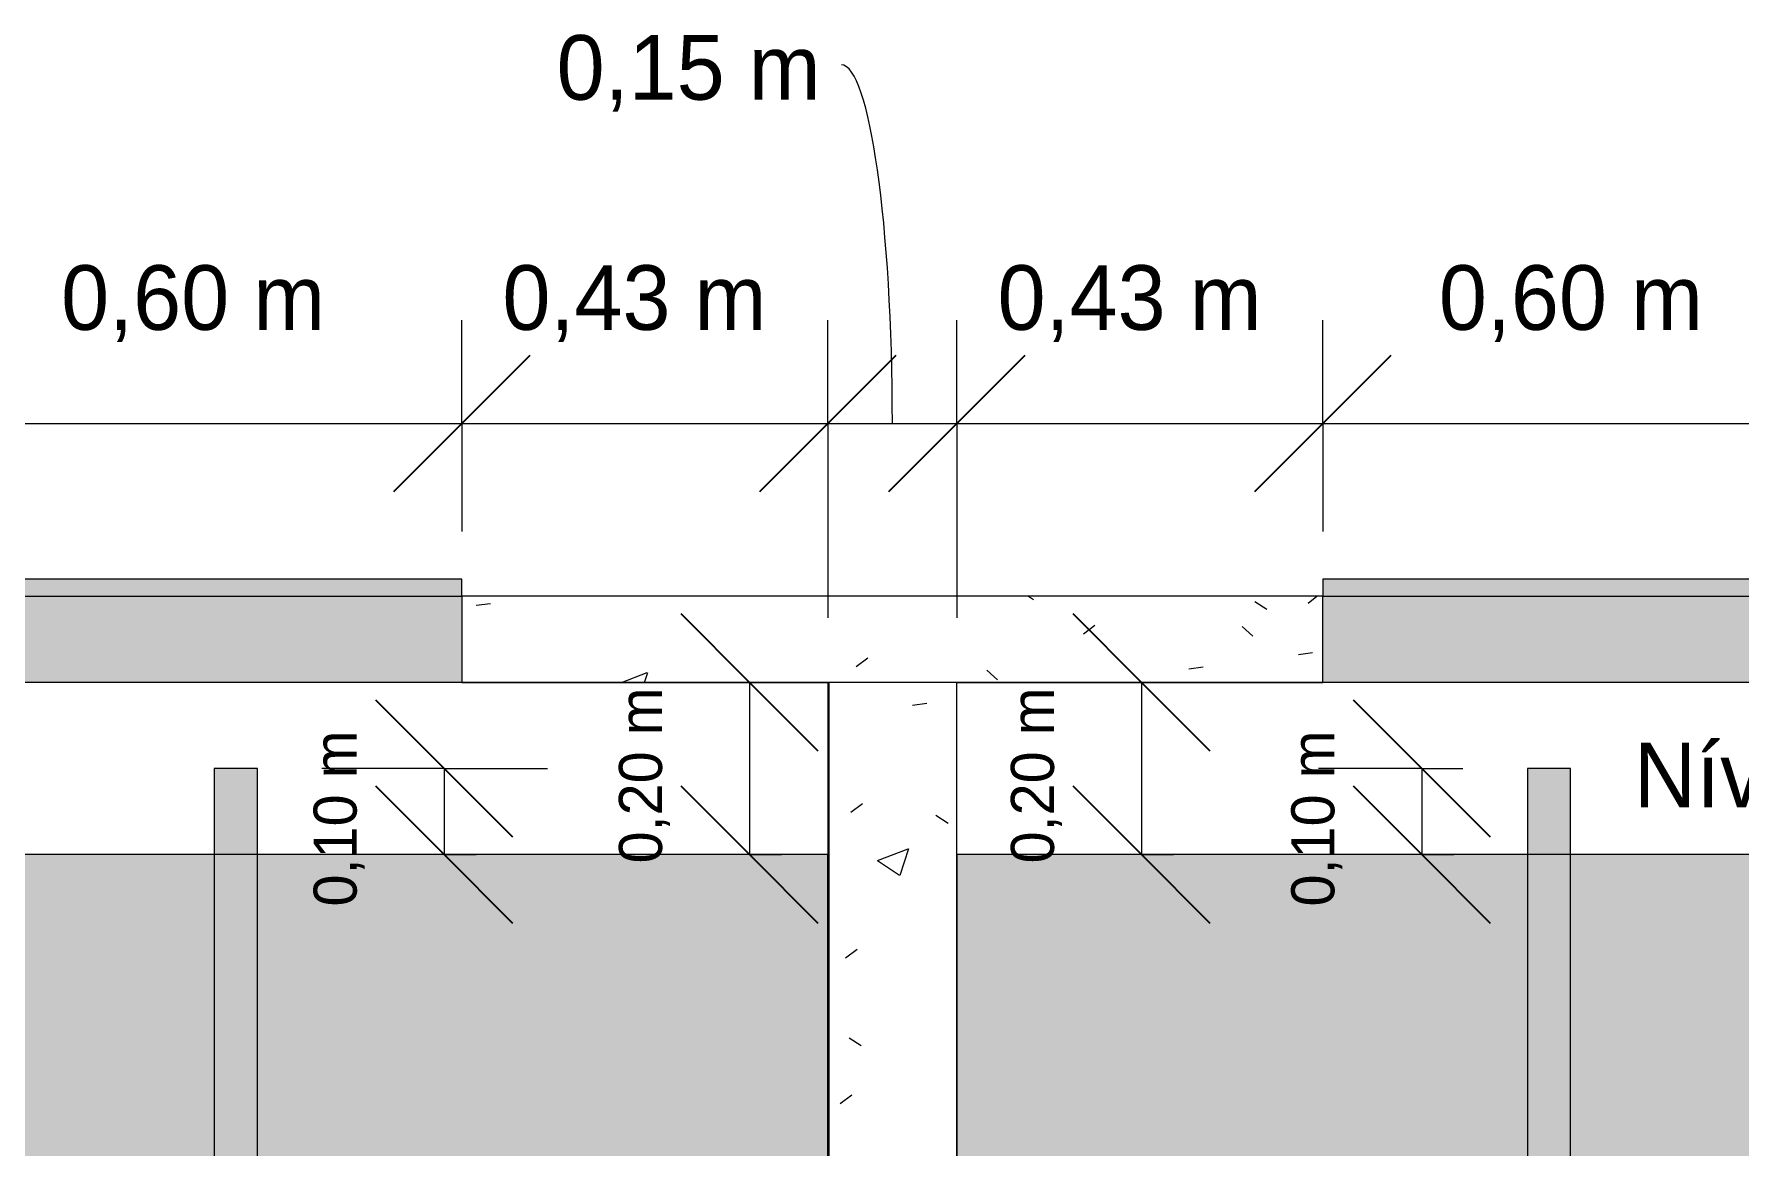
# Model space of a CAD drawing. Header units: metres. Extents: x 147 to 427, y -16 to 162.
# Drawn here: x 194.306 to 196.287, y 5.961 to 7.253 of the extents above; entities that cross this region are included whole.
import ezdxf

# ---------------------------------------------------------------- set-up
doc = ezdxf.new("R2010")
doc.units = ezdxf.units.M
for name, color, linetype, lineweight in [('A-ANNO-DIMS', 7, 'Continuous', 5), ('A-ANNO-DIMS-50', 7, 'Continuous', 5), ('A-DETL', 7, 'Continuous', 5), ('A-DETL-GENF', 7, 'Continuous', 5), ('A-WALL', 7, 'Continuous', 9), ('G-ANNO-TEXT', 7, 'Continuous', 5), ('P-PIPE', 7, 'Continuous', 5)]:
    doc.layers.add(name, color=color, linetype=linetype, lineweight=lineweight)
doc.layers.add('A-FLOR', color=7, linetype='Continuous', lineweight=9, true_color=0x007f00)
doc.styles.add('Century Gothic', font='GOTHIC.TTF', dxfattribs={"height": 0.05})
doc.styles.add('Century Gothic_1', font='GOTHIC.TTF', dxfattribs={"height": 0.075})
doc.dimstyles.new('Setores_1_5', dxfattribs={"dimscale": 0.3048, "dimtxt": 0.078313, "dimasz": 0.520833, "dimexe": 0.393701, "dimexo": 0.246063, "dimgap": 0.287073, "dimtad": 1, "dimrnd": 0.01, "dimzin": 0, "dimdsep": 46, "dimtxsty": 'Century Gothic_1', "dimblk1": 'OBLIQUE', "dimblk2": 'OBLIQUE', "dimsah": 1, "dimcen": 0.09, "dimazin": 0, "dimtfac": 1, "dimtdec": 4, "dimtix": 1, "dimtmove": 0, "dimatfit": 3, "dimfxl": 1, "dimtvp": 1, "dimtolj": 1, "dimtzin": 0, "dimarcsym": 2})
doc.dimstyles.new('Setores_1_5_1', dxfattribs={"dimscale": 0.3048, "dimtxt": 0.078313, "dimasz": 0.520833, "dimexe": 0.393701, "dimexo": 0.246063, "dimgap": 0.287073, "dimtad": 1, "dimrnd": 0.01, "dimzin": 0, "dimdsep": 46, "dimtxsty": 'Century Gothic_1', "dimblk1": 'OBLIQUE', "dimblk2": 'OBLIQUE', "dimsah": 1, "dimcen": 0.09, "dimazin": 0, "dimtfac": 1, "dimtdec": 4, "dimtix": 1, "dimtmove": 1, "dimatfit": 3, "dimfxl": 1, "dimtvp": 1, "dimtolj": 1, "dimtzin": 0, "dimarcsym": 2})
doc.dimstyles.new('Setores_1_mm', dxfattribs={"dimscale": 0.3048, "dimtxt": 0.052208, "dimasz": 0.520833, "dimexe": 0.393701, "dimexo": 0.246063, "dimgap": 0.287073, "dimtad": 1, "dimrnd": 0.01, "dimzin": 0, "dimdsep": 46, "dimtxsty": 'Century Gothic', "dimblk1": 'OBLIQUE', "dimblk2": 'OBLIQUE', "dimsah": 1, "dimcen": 0.09, "dimazin": 0, "dimtfac": 1, "dimtdec": 4, "dimtix": 1, "dimtmove": 0, "dimatfit": 3, "dimfxl": 1, "dimtvp": 1, "dimtolj": 1, "dimtzin": 0, "dimarcsym": 2})
pattern_1 = [(50, (196.4369, 3.147), (0.364365, -0.031877), [0.0381, -0.4191]), (355, (196.4369, 3.147), (-0.070485, 0.382117), [0.03048, -0.33528]), (100.451, (196.4669, 3.145), (0.293886, 0.35023), [0.03238, -0.35618]), (46.184, (196.4369, 3.249), (0.54216, -0.084084), [0.05715, -0.62865]), (96.636, (196.4819, 3.242), (0.474805, 0.494854), [0.04857, -0.53427]), (351.184, (196.4369, 3.249), (0.47481, 0.494846), [0.04572, -0.50292]), (21, (196.4869, 3.224), (0.303226, -0.204528), [0.0381, -0.4191]), (326, (196.4869, 3.224), (0.123607, 0.36838), [0.03048, -0.33528]), (71.451, (196.5129, 3.207), (0.426833, 0.16384), [0.03238, -0.35618]), (37.5, (196.43691, 3.147), (0.0061807, 0.1691082), [0.01676, -0.31445, 0.01676, -0.3236, -0.33655]), (37.5, (196.43691, 3.147), (0.0061807, 0.1691082), [-0.67158, 0.01676, -0.31979]), (7.5, (196.4369, 3.147), (0.1336414, 0.200358), [0.01676, -0.17729, 0.01676, -0.30683, -0.12827]), (7.5, (196.4369, 3.147), (0.1336414, 0.200358), [-0.51765, 0.01676, -0.11151]), (327.5, (196.32291, 3.147), (0.2711816, -0.0114606), [0.01676, -0.11024, 0.01676, -0.37948, -0.52578]), (327.5, (196.32291, 3.147), (0.2711816, -0.0114606), [-0.52324, 0.01676, -0.50902]), (317.5, (196.2729, 3.147), (0.296258, 0.050851), [0.01676, -0.14834, 0.01676, -0.24638, -0.37338]), (317.5, (196.2729, 3.147), (0.296258, 0.050851), [-0.42824, 0.01676, -0.35662])]

# ---------------------------------------------------------------- blocks, each defined once
blk = doc.blocks.new('DIMBLOCK91-EE')
at = {"layer": 'A-ANNO-DIMS-50'}
for p, q in [((194.203, 6.8007), (194.203, 6.9207)), ((194.803, 6.8007), (194.803, 6.9207)), ((194.203, 6.8007), (194.803, 6.8007)), ((194.203, 6.8007), (194.203, 6.675)), ((194.803, 6.8007), (194.803, 6.675))]:
    blk.add_line(p, q, dxfattribs=at)
at = {"layer": 'A-ANNO-DIMS-50', "lineweight": 25}
for p, q in [((194.203, 6.8007), (194.2823, 6.8801)), ((194.803, 6.8007), (194.8823, 6.8801)), ((194.203, 6.8007), (194.1236, 6.7213)), ((194.803, 6.8007), (194.7236, 6.7213))]:
    blk.add_line(p, q, dxfattribs=at)
at = {"layer": 'A-ANNO-DIMS-50', "color": 0, "insert": (194.3376, 6.9843), "char_height": 0.075, "width": 0.396784, "attachment_point": 1, "line_spacing_factor": 0.984502, "style": 'Century Gothic_1'}
blk.add_mtext('0,60 m', dxfattribs=at)
blk = doc.blocks.new('_Oblique')
at = {"color": 0, "linetype": 'ByBlock', "lineweight": -2}
blk.add_line((-0.5, -0.5), (0.5, 0.5), dxfattribs=at)
blk = doc.blocks.new('DIMBLOCK92-EE')
at = {"layer": 'A-ANNO-DIMS-50'}
for p, q in [((194.803, 6.8007), (194.803, 6.9207)), ((195.228, 6.8007), (195.228, 6.9207)), ((194.803, 6.8007), (195.228, 6.8007)), ((194.803, 6.8007), (194.803, 6.675)), ((195.228, 6.8007), (195.228, 6.575))]:
    blk.add_line(p, q, dxfattribs=at)
at = {"layer": 'A-ANNO-DIMS-50', "lineweight": 25}
for p, q in [((194.803, 6.8007), (194.8823, 6.8801)), ((195.228, 6.8007), (195.3073, 6.8801)), ((194.803, 6.8007), (194.7236, 6.7213)), ((195.228, 6.8007), (195.1486, 6.7213))]:
    blk.add_line(p, q, dxfattribs=at)
at = {"layer": 'A-ANNO-DIMS-50', "color": 0, "insert": (194.8501, 6.9843), "char_height": 0.075, "width": 0.396784, "attachment_point": 1, "line_spacing_factor": 0.984502, "style": 'Century Gothic_1'}
blk.add_mtext('0,43 m', dxfattribs=at)
blk = doc.blocks.new('DIMBLOCK93-EE')
at = {"layer": 'A-ANNO-DIMS-50'}
for p, q in [((195.228, 6.8007), (195.228, 6.9207)), ((195.378, 6.8007), (195.378, 6.9207)), ((195.228, 6.8007), (195.378, 6.8007)), ((195.228, 6.8007), (195.228, 6.575)), ((195.378, 6.8007), (195.378, 6.575))]:
    blk.add_line(p, q, dxfattribs=at)
at = {"layer": 'A-ANNO-DIMS-50', "lineweight": 25}
for p, q in [((195.228, 6.8007), (195.3073, 6.8801)), ((195.378, 6.8007), (195.4573, 6.8801)), ((195.228, 6.8007), (195.1486, 6.7213)), ((195.378, 6.8007), (195.2986, 6.7213))]:
    blk.add_line(p, q, dxfattribs=at)
at = {"layer": 'A-ANNO-DIMS-50'}
blk.add_ellipse((195.2437, 6.8007), major_axis=(0, 0.4163), ratio=0.142353, start_param=4.712389, end_param=6.283185, dxfattribs=at)
at = {"layer": 'A-ANNO-DIMS-50', "color": 0, "insert": (194.913, 7.2515), "char_height": 0.075, "width": 0.396784, "attachment_point": 1, "line_spacing_factor": 0.984502, "style": 'Century Gothic_1'}
blk.add_mtext('0,15 m', dxfattribs=at)
blk = doc.blocks.new('DIMBLOCK94-EE')
at = {"layer": 'A-ANNO-DIMS-50'}
for p, q in [((195.378, 6.8007), (195.378, 6.9207)), ((195.803, 6.8007), (195.803, 6.9207)), ((195.378, 6.8007), (195.803, 6.8007)), ((195.378, 6.8007), (195.378, 6.575)), ((195.803, 6.8007), (195.803, 6.675))]:
    blk.add_line(p, q, dxfattribs=at)
at = {"layer": 'A-ANNO-DIMS-50', "lineweight": 25}
for p, q in [((195.378, 6.8007), (195.4573, 6.8801)), ((195.803, 6.8007), (195.8823, 6.8801)), ((195.378, 6.8007), (195.2986, 6.7213)), ((195.803, 6.8007), (195.7236, 6.7213))]:
    blk.add_line(p, q, dxfattribs=at)
at = {"layer": 'A-ANNO-DIMS-50', "color": 0, "insert": (195.4251, 6.9843), "char_height": 0.075, "width": 0.396784, "attachment_point": 1, "line_spacing_factor": 0.984502, "style": 'Century Gothic_1'}
blk.add_mtext('0,43 m', dxfattribs=at)
blk = doc.blocks.new('DIMBLOCK95-EE')
at = {"layer": 'A-ANNO-DIMS-50'}
for p, q in [((195.803, 6.8007), (195.803, 6.9207)), ((196.403, 6.8007), (196.403, 6.9207)), ((195.803, 6.8007), (196.403, 6.8007)), ((195.803, 6.8007), (195.803, 6.675)), ((196.403, 6.8007), (196.403, 6.675))]:
    blk.add_line(p, q, dxfattribs=at)
at = {"layer": 'A-ANNO-DIMS-50', "lineweight": 25}
for p, q in [((195.803, 6.8007), (195.8823, 6.8801)), ((196.403, 6.8007), (196.4823, 6.8801)), ((195.803, 6.8007), (195.7236, 6.7213)), ((196.403, 6.8007), (196.3236, 6.7213))]:
    blk.add_line(p, q, dxfattribs=at)
at = {"layer": 'A-ANNO-DIMS-50', "color": 0, "insert": (195.9376, 6.9843), "char_height": 0.075, "width": 0.396784, "attachment_point": 1, "line_spacing_factor": 0.984502, "style": 'Century Gothic_1'}
blk.add_mtext('0,60 m', dxfattribs=at)
blk = doc.blocks.new('DIMBLOCK98-EE')
at = {"layer": 'A-ANNO-DIMS-50', "lineweight": 25}
for p, q in [((195.137, 6.5), (195.0576, 6.5794)), ((195.137, 6.5), (195.2164, 6.4206)), ((195.137, 6.3), (195.0576, 6.3794)), ((195.137, 6.3), (195.2164, 6.2206))]:
    blk.add_line(p, q, dxfattribs=at)
at = {"layer": 'A-ANNO-DIMS-50'}
for p, q in [((195.137, 6.5), (195.017, 6.5)), ((195.137, 6.5), (195.137, 6.3)), ((195.137, 6.5), (195.1743, 6.5)), ((195.137, 6.3), (195.017, 6.3)), ((195.137, 6.3), (195.1743, 6.3))]:
    blk.add_line(p, q, dxfattribs=at)
at = {"layer": 'A-ANNO-DIMS-50', "color": 0, "insert": (194.9854, 6.2898), "char_height": 0.05, "width": 0.264523, "attachment_point": 1, "rotation": 90, "line_spacing_factor": 0.984502, "style": 'Century Gothic'}
blk.add_mtext('0,20 m', dxfattribs=at)
blk = doc.blocks.new('DIMBLOCK101-EE')
at = {"layer": 'A-ANNO-DIMS-50', "lineweight": 25}
for p, q in [((195.9178, 6.4), (195.8384, 6.4794)), ((195.9178, 6.4), (195.9971, 6.3206)), ((195.9178, 6.3), (195.8384, 6.3794)), ((195.9178, 6.3), (195.9971, 6.2206))]:
    blk.add_line(p, q, dxfattribs=at)
at = {"layer": 'A-ANNO-DIMS-50'}
for p, q in [((195.9178, 6.4), (195.7978, 6.4)), ((195.9178, 6.4), (195.9178, 6.3)), ((195.9178, 6.4), (195.9655, 6.4)), ((195.9178, 6.3), (195.7978, 6.3)), ((195.9178, 6.3), (195.955, 6.3))]:
    blk.add_line(p, q, dxfattribs=at)
at = {"layer": 'A-ANNO-DIMS-50', "color": 0, "insert": (195.7662, 6.2398), "char_height": 0.05, "width": 0.264523, "attachment_point": 1, "rotation": 90, "line_spacing_factor": 0.984502, "style": 'Century Gothic'}
blk.add_mtext('0,10 m', dxfattribs=at)
blk = doc.blocks.new('DIMBLOCK102-EE')
at = {"layer": 'A-ANNO-DIMS-50', "lineweight": 25}
for p, q in [((195.5922, 6.5), (195.5128, 6.5794)), ((195.5922, 6.5), (195.6715, 6.4206)), ((195.5922, 6.3), (195.5128, 6.3794)), ((195.5922, 6.3), (195.6715, 6.2206))]:
    blk.add_line(p, q, dxfattribs=at)
at = {"layer": 'A-ANNO-DIMS-50'}
for p, q in [((195.5922, 6.5), (195.4722, 6.5)), ((195.5922, 6.5), (195.5922, 6.3)), ((195.5922, 6.5), (195.6294, 6.5)), ((195.5922, 6.3), (195.4722, 6.3)), ((195.5922, 6.3), (195.6294, 6.3))]:
    blk.add_line(p, q, dxfattribs=at)
at = {"layer": 'A-ANNO-DIMS-50', "color": 0, "insert": (195.4406, 6.2898), "char_height": 0.05, "width": 0.264523, "attachment_point": 1, "rotation": 90, "line_spacing_factor": 0.984502, "style": 'Century Gothic'}
blk.add_mtext('0,20 m', dxfattribs=at)
blk = doc.blocks.new('DIMBLOCK103-EE')
at = {"layer": 'A-ANNO-DIMS-50', "lineweight": 25}
for p, q in [((194.7824, 6.4), (194.703, 6.4794)), ((194.7824, 6.4), (194.8618, 6.3206)), ((194.7824, 6.3), (194.703, 6.3794)), ((194.7824, 6.3), (194.8618, 6.2206))]:
    blk.add_line(p, q, dxfattribs=at)
at = {"layer": 'A-ANNO-DIMS-50'}
for p, q in [((194.7824, 6.4), (194.6405, 6.4)), ((194.7824, 6.4), (194.7824, 6.3)), ((194.7824, 6.4), (194.9024, 6.4)), ((194.7824, 6.3), (194.6624, 6.3)), ((194.7824, 6.3), (194.8196, 6.3))]:
    blk.add_line(p, q, dxfattribs=at)
at = {"layer": 'A-ANNO-DIMS-50', "color": 0, "insert": (194.6308, 6.2398), "char_height": 0.05, "width": 0.264523, "attachment_point": 1, "rotation": 90, "line_spacing_factor": 0.984502, "style": 'Century Gothic'}
blk.add_mtext('0,10 m', dxfattribs=at)

msp = doc.modelspace()

# ---------------------------------------------------------------- hatches: boundary and pattern name
at = {"layer": 'A-DETL-GENF'}
h = msp.add_hatch(color=256, dxfattribs=at)
h.paths.add_polyline_path([(195.803, 6.6), (196.403, 6.6), (196.403, 6.62), (195.803, 6.62)])
h.paths.add_polyline_path([(194.3532, 6.6), (194.803, 6.6), (194.803, 6.62), (194.203, 6.62), (194.203, 6.6)])
at = {"layer": 'A-DETL-GENF', "true_color": 0x808080}
h = msp.add_hatch(dxfattribs=at)
h.set_pattern_fill('FP_4', color=8, style=0, pattern_type=2)
h.set_pattern_definition(pattern_1)
h.paths.add_polyline_path([(195.328, 3.45), (196.903, 3.45), (196.903, 3.55), (195.328, 3.55), (195.328, 3.4774)])
h.paths.add_polyline_path([(193.703, 3.45), (195.278, 3.45), (195.278, 3.55), (193.703, 3.55)])
h.paths.add_polyline_path([(194.8544, 6.5), (195.803, 6.5), (195.803, 6.6), (194.803, 6.6), (194.803, 6.5)])
h.paths.add_polyline_path([(193.7126, 6.5), (194.203, 6.5), (194.203, 6.6), (193.703, 6.6), (193.703, 6.5)])
h.paths.add_polyline_path([(196.403, 6.5), (196.903, 6.5), (196.903, 6.6), (196.403, 6.6)])
h = msp.add_hatch(dxfattribs=at)
h.set_pattern_fill('FP_4', color=8, style=0, pattern_type=2)
h.set_pattern_definition(pattern_1)
h.paths.add_polyline_path([(196.903, 4.9), (196.903, 6.5), (196.7545, 6.4996), (196.7545, 4.9), (196.8257, 4.9)])
h.paths.add_polyline_path([(195.378, 4.9), (195.378, 6.5), (195.2295, 6.5), (195.2295, 4.9), (195.3557, 4.9)])
h.paths.add_polyline_path([(193.703, 4.9), (193.8515, 4.9), (193.8515, 6.5), (193.703, 6.5), (193.703, 5.0143)])
h = msp.add_hatch(dxfattribs=at)
h.set_pattern_fill('FP_4', color=8, style=0, pattern_type=2)
h.set_pattern_definition(pattern_1)
h.paths.add_polyline_path([(196.7545, 4.9), (196.7545, 6.5), (196.753, 6.5), (196.753, 4.9)])
h.paths.add_polyline_path([(195.2295, 4.9), (195.2295, 6.5), (195.228, 6.5), (195.228, 4.9)])
h.paths.add_polyline_path([(193.853, 4.9), (193.853, 6.5), (193.8515, 6.4996), (193.8515, 4.9)])
at = {"layer": 'A-DETL-GENF', "true_color": 0xbfdfff}
h = msp.add_hatch(color=254, dxfattribs=at)
h.paths.add_polyline_path([(195.9955, 4.9), (195.9955, 4.908), (196.002, 4.908), (196.002, 4.919), (196.0267, 4.919), (196.0267, 4.9268), (196.0355, 4.9268), (196.0357, 4.9389), (196.0405, 4.9389), (196.0405, 4.9426), (196.0347, 4.9426), (196.0347, 4.9501), (196.0362, 4.9531), (196.0363, 4.9545), (196.0363, 4.9568), (196.0368, 4.9569), (196.0368, 4.979), (196.0383, 4.9807), (196.0379, 4.9877), (196.0362, 4.9917), (196.0359, 4.9953), (196.0363, 5.0095), (196.0383, 5.0139), (196.038, 5.0201), (196.0368, 5.021), (196.0363, 5.0436), (196.0359, 5.0441), (196.0363, 5.0469), (196.0357, 5.0484), (196.0347, 5.05), (196.0347, 5.0574), (196.0405, 5.0574), (196.0405, 6.3), (195.378, 6.3), (195.378, 5.0429), (195.5209, 4.9), (195.9822, 4.9)])
h.paths.add_polyline_path([(196.1355, 4.9), (196.6115, 4.9), (196.753, 5.0414), (196.753, 6.3), (196.0905, 6.3), (196.0905, 5.0574), (196.0962, 5.0574), (196.0962, 5.0499), (196.0946, 5.0469), (196.0946, 5.0455), (196.0946, 5.0433), (196.0941, 5.0424), (196.0941, 5.0286), (196.1127, 5.0289), (196.1154, 5.0307), (196.1229, 5.0307), (196.1229, 5.025), (196.194, 5.025), (196.194, 4.975), (196.1229, 4.975), (196.1229, 4.9692), (196.1154, 4.9692), (196.1124, 4.9713), (196.0941, 4.9713), (196.0946, 4.9567), (196.0949, 4.9564), (196.0946, 4.9531), (196.0953, 4.9514), (196.0962, 4.95), (196.0962, 4.9426), (196.0905, 4.9426), (196.0905, 4.9389), (196.0955, 4.9389), (196.0955, 4.9268), (196.1043, 4.9268), (196.1043, 4.919), (196.129, 4.919), (196.129, 4.908), (196.1355, 4.908), (196.1355, 4.907)])
h.paths.add_polyline_path([(194.3532, 4.9), (194.4705, 4.9), (194.4705, 4.908), (194.477, 4.908), (194.477, 4.919), (194.5017, 4.919), (194.5017, 4.9268), (194.5105, 4.9268), (194.5107, 4.9389), (194.5155, 4.9389), (194.5155, 4.9426), (194.5097, 4.9426), (194.5098, 4.9503), (194.5112, 4.9531), (194.5113, 4.9545), (194.5113, 4.9568), (194.5118, 4.9569), (194.5118, 4.9713), (194.4932, 4.9711), (194.4906, 4.9692), (194.4831, 4.9692), (194.4831, 4.975), (194.412, 4.975), (194.412, 5.025), (194.4831, 5.025), (194.4831, 5.0307), (194.4906, 5.0307), (194.4936, 5.0286), (194.5118, 5.0286), (194.5113, 5.0436), (194.5109, 5.0441), (194.5113, 5.0469), (194.5106, 5.0486), (194.5097, 5.0499), (194.5098, 5.0574), (194.5155, 5.0574), (194.5155, 6.3), (193.853, 6.3), (193.853, 5.0414), (193.9944, 4.9)])
h.paths.add_polyline_path([(194.6105, 4.9), (195.0865, 4.9), (195.228, 5.0414), (195.228, 6.3), (194.5655, 6.3), (194.5655, 5.0574), (194.5712, 5.0574), (194.5712, 5.0499), (194.5696, 5.0469), (194.5696, 5.0455), (194.5696, 5.0433), (194.5691, 5.0424), (194.5691, 5.021), (194.5676, 5.0193), (194.568, 5.0123), (194.5697, 5.0083), (194.57, 5.0047), (194.5696, 4.9905), (194.5676, 4.9861), (194.5676, 4.9802), (194.5691, 4.979), (194.5696, 4.9567), (194.5699, 4.9564), (194.5696, 4.9531), (194.5702, 4.9516), (194.5712, 4.95), (194.5712, 4.9426), (194.5655, 4.9426), (194.5655, 4.9389), (194.5705, 4.9389), (194.5705, 4.9268), (194.5793, 4.9268), (194.5793, 4.919), (194.604, 4.919), (194.604, 4.908), (194.6105, 4.908), (194.6105, 4.907)])
h = msp.add_hatch(color=254, dxfattribs=at)
h.paths.add_polyline_path([(194.5155, 4.9268), (194.5655, 4.9268), (194.5655, 4.95), (194.5155, 4.95), (194.5155, 4.9436)])
h.paths.add_polyline_path([(196.078, 4.9268), (196.0905, 4.9268), (196.0905, 4.95), (196.0405, 4.95), (196.0405, 4.9268), (196.0775, 4.9268)])
h.paths.add_polyline_path([(196.0719, 5.05), (196.0905, 5.05), (196.0904, 6.3), (196.0405, 6.3), (196.0405, 5.05), (196.0716, 5.05)])
h.paths.add_polyline_path([(194.5621, 5.05), (194.5655, 5.05), (194.5654, 6.3), (194.5155, 6.3), (194.5155, 5.05), (194.5613, 5.05)])
at = {"layer": 'A-FLOR', "true_color": 0x464646}
for points in [[(194.203, 6.5), (194.803, 6.5), (194.803, 6.6), (194.203, 6.6)], [(195.803, 6.5), (196.403, 6.5), (196.403, 6.6), (195.803, 6.6)]]:
    msp.add_hatch(color=49, dxfattribs=at).paths.add_polyline_path(points)
at = {"layer": 'P-PIPE', "true_color": 0xcfd1cf}
for points in [[(194.5405, 6.3), (194.5405, 6.4), (194.5155, 6.4), (194.5155, 6.3), (194.5345, 6.3)], [(194.5412, 6.3), (194.5655, 6.3), (194.5655, 6.4), (194.5405, 6.4), (194.5405, 6.3)], [(196.059, 6.3), (196.0655, 6.3), (196.0655, 6.4), (196.0405, 6.4), (196.0405, 6.3), (196.0585, 6.3)], [(196.0775, 6.3), (196.0905, 6.3), (196.0905, 6.4), (196.0655, 6.4), (196.0655, 6.3), (196.0762, 6.3)]]:
    msp.add_hatch(color=254, dxfattribs=at).paths.add_polyline_path(points)

# ---------------------------------------------------------------- linework, layer by layer
at = {"layer": 'A-DETL'}
for p, q in [((194.803, 6.62), (194.203, 6.62)), ((194.803, 6.6), (194.803, 6.62)), ((196.403, 6.62), (195.803, 6.62)), ((195.803, 6.62), (195.803, 6.6)), ((194.203, 6.6), (194.803, 6.6)), ((195.803, 6.6), (194.803, 6.6)), ((194.803, 6.6), (194.803, 6.5)), ((195.803, 6.5), (195.803, 6.6)), ((195.803, 6.6), (196.403, 6.6)), ((194.803, 6.5), (195.228, 6.5)), ((195.228, 6.5), (195.228, 5.0414)), ((195.378, 5.0429), (195.378, 6.5)), ((195.378, 6.5), (195.803, 6.5)), ((195.228, 6.3), (193.853, 6.3)), ((195.228, 5.0414), (195.228, 6.3)), ((196.7545, 6.3), (195.378, 6.3)), ((195.378, 6.3), (195.378, 5.0429))]:
    msp.add_line(p, q, dxfattribs=at)
at = {"layer": 'A-FLOR', "color": 9, "true_color": 0xaad4aa}
for p, q in [((195.803, 6.6), (194.803, 6.6)), ((194.803, 6.6), (194.803, 6.5)), ((195.803, 6.5), (195.803, 6.6)), ((196.903, 6.5), (193.703, 6.5))]:
    msp.add_line(p, q, dxfattribs=at)
at = {"layer": 'A-WALL', "color": 253, "true_color": 0xaaaaaa}
for p, q in [((195.228, 6.5), (195.228, 4.9)), ((195.2295, 4.9), (195.2295, 6.5)), ((195.378, 4.9), (195.378, 6.5))]:
    msp.add_line(p, q, dxfattribs=at)
at = {"layer": 'P-PIPE'}
for p, q in [((194.5155, 6.4), (194.5155, 5.05)), ((194.5655, 6.4), (194.5155, 6.4)), ((194.5655, 5.05), (194.5655, 6.4)), ((196.0405, 6.4), (196.0405, 5.05)), ((196.0905, 6.4), (196.0405, 6.4)), ((196.0905, 5.05), (196.0905, 6.4))]:
    msp.add_line(p, q, dxfattribs=at)

# ---------------------------------------------------------------- texts
at = {"layer": 'G-ANNO-TEXT', "insert": (196.164, 6.43), "char_height": 0.075, "width": 0.893882, "attachment_point": 1, "style": 'Century Gothic_1'}
msp.add_mtext('Nível da água', dxfattribs=at)

# ---------------------------------------------------------------- dimensions: what is measured, and where the dimension line sits
at = {"layer": 'A-ANNO-DIMS'}
dim = msp.add_linear_dim(base=(195.378, 6.8007), p1=(195.228, 6.5), p2=(195.378, 6.5), dimstyle='Setores_1_5_1', override={"dimpost": '<>', "dimfxl": 0.15}, dxfattribs=at)
dim.commit()
dim.dimension.update_dxf_attribs({"geometry": 'DIMBLOCK93-EE', "text_midpoint": (195.1114, 7.2015), "dimtype": 160})
for base, p1, p2, override, picture, middle in [((194.803, 6.8007), (194.203, 6.6), (194.803, 6.6), {"dimpost": '<>', "dimfxl": 0.6}, 'DIMBLOCK91-EE', (194.503, 6.9276)), ((195.2279501766, 6.8006842191), (194.8029501766, 6.6), (195.2279501766, 6.5), {"dimpost": '<>', "dimfxl": 0.436606}, 'DIMBLOCK92-EE', (195.0154501766, 6.9275706911)), ((195.8029501766, 6.8006842191), (195.3779501766, 6.5), (195.8029501766, 6.6), {"dimpost": '<>', "dimfxl": 0.436606}, 'DIMBLOCK94-EE', (195.5904501766, 6.9275706911)), ((196.403, 6.8007), (195.803, 6.6), (196.403, 6.6), {"dimpost": '<>', "dimfxl": 0.6}, 'DIMBLOCK95-EE', (196.103, 6.9276))]:
    dim = msp.add_linear_dim(base=base, p1=p1, p2=p2, dimstyle='Setores_1_5', override=override, dxfattribs=at)
    dim.commit()
    dim.dimension.update_dxf_attribs({"geometry": picture, "text_midpoint": middle})
for base, p1, p2, override, picture, middle in [((195.137, 6.3), (195.2493, 6.5), (195.2493, 6.3), {"dimpost": '<>', "dimfxl": 0.2}, 'DIMBLOCK98-EE', (195.0233, 6.4)), ((195.5922, 6.3), (195.7044, 6.5), (195.7044, 6.3), {"dimpost": '<>', "dimfxl": 0.2}, 'DIMBLOCK102-EE', (195.4784, 6.4)), ((194.7824, 6.3), (194.5655, 6.4), (194.8946, 6.3), {"dimpost": '<>', "dimfxl": 0.344036}, 'DIMBLOCK103-EE', (194.6686, 6.35)), ((195.9178, 6.3), (196.0405, 6.4), (196.03, 6.3), {"dimpost": '<>', "dimfxl": 0.100544}, 'DIMBLOCK101-EE', (195.804, 6.35))]:
    dim = msp.add_linear_dim(base=base, p1=p1, p2=p2, angle=90, dimstyle='Setores_1_mm', override=override, dxfattribs=at)
    dim.commit()
    dim.dimension.update_dxf_attribs({"geometry": picture, "text_midpoint": middle})

doc.saveas('drawing.dxf')
